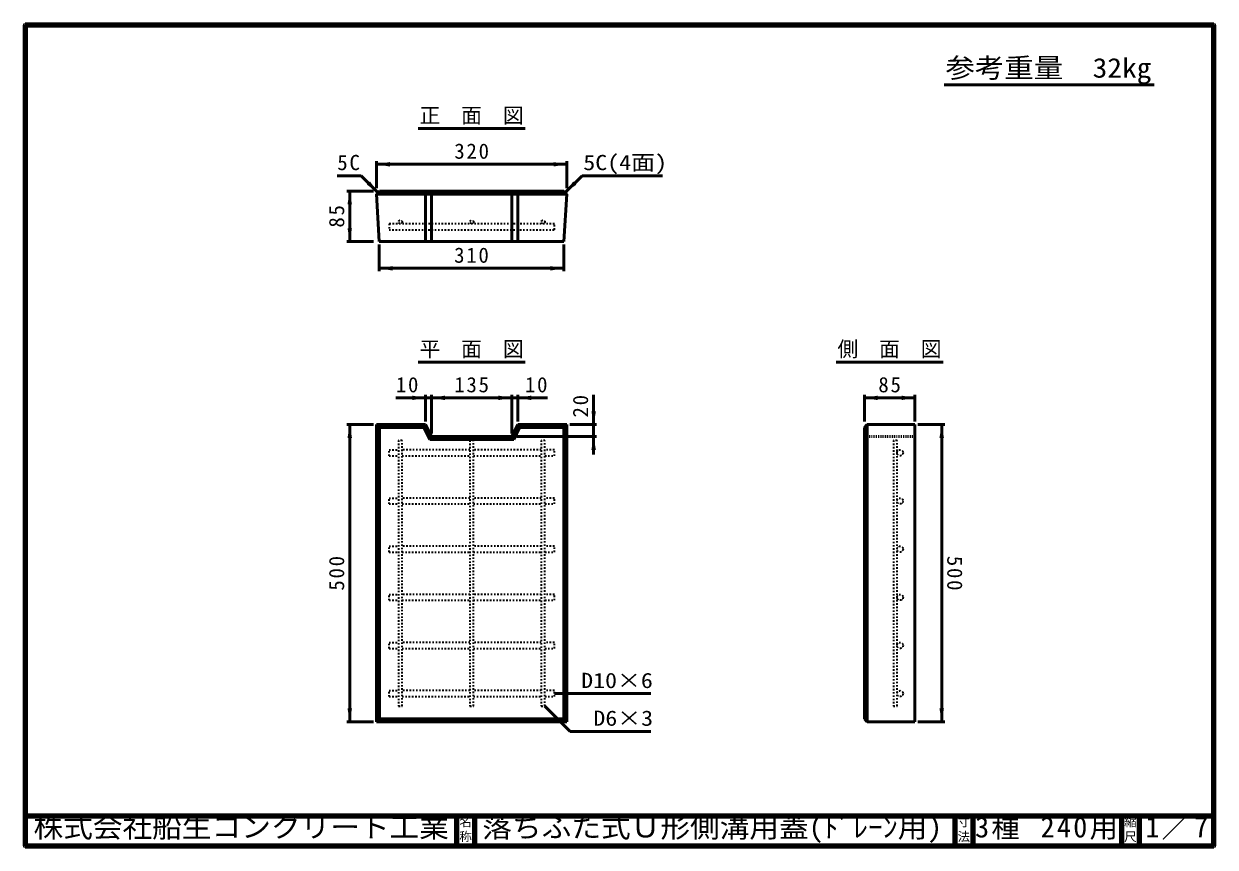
# Model space of a CAD drawing. Units: millimetres, scale not verified. Extents: x 100 to 4105, y 100 to 2870.
import ezdxf
from ezdxf.enums import TextEntityAlignment as Align

# ---------------------------------------------------------------- set-up
doc = ezdxf.new("R2010")
doc.units = ezdxf.units.MM
doc.header["$LTSCALE"] = 5
doc.linetypes.add('USER1', pattern=[2.2, 1, -1.2])
doc.linetypes.add('USER2', pattern=[1.2, 0.5, -0.7])
doc.layers.add('V-nasSTD', color=7, linetype='Continuous', lineweight=50)
doc.styles.add('ＭＳ ゴシック', font='')
doc.styles.get('ＭＳ ゴシック').set_extended_font_data('MS Gothic')

msp = doc.modelspace()

# ---------------------------------------------------------------- hatches: boundary and pattern name
at = {"layer": 'V-nasSTD'}
for points in [[(1330.646, 2404.903), (1285.646, 2397.403), (1330.646, 2389.903)], [(1880.646, 2389.903), (1925.646, 2397.403), (1880.646, 2404.903)], [(1263.852, 2339.526), (1290.369, 2302.403), (1253.245, 2328.919)], [(1946.885, 2339.526), (1920.369, 2302.403), (1957.492, 2328.919)], [(1203.146, 2262.403), (1195.646, 2307.403), (1188.146, 2262.403)], [(1188.146, 2182.403), (1195.646, 2137.403), (1203.146, 2182.403)], [(1340.091, 2054.903), (1295.091, 2047.403), (1340.091, 2039.903)], [(1870.091, 2039.903), (1915.091, 2047.403), (1870.091, 2054.903)], [(1405.646, 1604.098), (1450.646, 1611.598), (1405.646, 1619.098)], [(1515.646, 1619.098), (1470.646, 1611.598), (1515.646, 1604.098)], [(1695.646, 1604.098), (1740.646, 1611.598), (1695.646, 1619.098)], [(1805.646, 1619.098), (1760.646, 1611.598), (1805.646, 1604.098)], [(2970.646, 1619.098), (2925.646, 1611.598), (2970.646, 1604.098)], [(3050.646, 1604.098), (3095.646, 1611.598), (3050.646, 1619.098)], [(2023.146, 1566.598), (2015.646, 1521.598), (2008.146, 1566.598)], [(1203.146, 1476.598), (1195.646, 1521.598), (1188.146, 1476.598)], [(3178.146, 1476.598), (3185.646, 1521.598), (3193.146, 1476.598)], [(2008.146, 1436.598), (2015.646, 1481.598), (2023.146, 1436.598)], [(1188.146, 566.598), (1195.646, 521.598), (1203.146, 566.598)], [(3193.146, 566.598), (3185.646, 521.598), (3178.146, 566.598)]]:
    msp.add_hatch(color=256, dxfattribs=at).paths.add_polyline_path(points)

# ---------------------------------------------------------------- linework, layer by layer
at = {"layer": 'V-nasSTD', "lineweight": 100}
for p, q in [((105, 2865), (105, 105)), ((4100, 2865), (105, 2865)), ((4100, 105), (4100, 2865)), ((105, 205), (4100, 205)), ((1555, 205), (1555, 105)), ((1615, 205), (1615, 105)), ((3230, 205), (3230, 105)), ((3290, 205), (3290, 105)), ((3790, 205), (3790, 105)), ((3850, 205), (3850, 105)), ((105, 105), (4100, 105))]:
    msp.add_line(p, q, dxfattribs=at)
at = {"layer": 'V-nasSTD'}
for p, q in [((3194, 2664.753), (3900, 2664.753)), ((1426.146, 2517.403), (1785.146, 2517.403)), ((1285.646, 2407.403), (1285.646, 2317.403)), ((1925.646, 2407.403), (1925.646, 2317.403)), ((1925.646, 2397.403), (1285.646, 2397.403)), ((1233.8, 2358.971), (1153.8, 2358.971)), ((1290.369, 2302.403), (1233.8, 2358.971)), ((1920.369, 2302.403), (1976.937, 2358.971)), ((1976.937, 2358.971), (2246.937, 2358.971)), ((1275.646, 2307.403), (1185.646, 2307.403)), ((1195.646, 2307.403), (1195.646, 2137.403)), ((1295.646, 2307.403), (1285.646, 2297.403)), ((1285.646, 2297.403), (1295.091, 2137.403)), ((1285.646, 2297.403), (1925.646, 2297.403)), ((1915.646, 2307.403), (1295.646, 2307.403)), ((1444.466, 2307.403), (1450.646, 2297.403)), ((1450.646, 2297.403), (1450.646, 2137.403)), ((1464.466, 2307.403), (1470.646, 2297.403)), ((1470.646, 2297.403), (1470.646, 2137.403)), ((1746.827, 2307.403), (1740.646, 2297.403)), ((1740.646, 2297.403), (1740.646, 2137.403)), ((1766.827, 2307.403), (1760.646, 2297.403)), ((1760.646, 2297.403), (1760.646, 2137.403)), ((1915.091, 2137.403), (1925.646, 2297.403)), ((1915.646, 2307.403), (1925.646, 2297.403)), ((1275.646, 2137.403), (1185.646, 2137.403)), ((1295.091, 2137.403), (1915.091, 2137.403)), ((1295.091, 2127.403), (1295.091, 2037.403)), ((1915.091, 2127.403), (1915.091, 2037.403)), ((1915.091, 2047.403), (1295.091, 2047.403)), ((1426.146, 1731.598), (1785.146, 1731.598)), ((2831.146, 1731.598), (3190.146, 1731.598)), ((1450.646, 1611.598), (1350.646, 1611.598)), ((1450.646, 1621.598), (1450.646, 1531.598)), ((1470.646, 1611.598), (1450.646, 1611.598)), ((1470.646, 1621.598), (1470.646, 1491.598)), ((1740.646, 1611.598), (1470.646, 1611.598)), ((1740.646, 1621.598), (1740.646, 1491.598)), ((1760.646, 1611.598), (1740.646, 1611.598)), ((1760.646, 1621.598), (1760.646, 1531.598)), ((1860.646, 1611.598), (1760.646, 1611.598)), ((2015.646, 1621.598), (2015.646, 1521.598)), ((2925.646, 1531.598), (2925.646, 1621.598)), ((3095.646, 1611.598), (2925.646, 1611.598)), ((3095.646, 1621.598), (3095.646, 1531.598)), ((1275.646, 1521.598), (1185.646, 1521.598)), ((1195.646, 1521.598), (1195.646, 521.598)), ((1285.646, 1521.598), (1285.646, 521.598)), ((1285.646, 1521.598), (1450.646, 1521.598)), ((1295.646, 1511.598), (1285.646, 1521.598)), ((1295.646, 1511.598), (1444.466, 1511.598)), ((1295.646, 1511.598), (1295.646, 531.598)), ((1444.466, 1511.598), (1450.646, 1521.598)), ((1444.466, 1511.598), (1464.466, 1471.598)), ((1450.646, 1521.598), (1470.646, 1481.598)), ((1740.646, 1481.598), (1760.646, 1521.598)), ((1746.827, 1471.598), (1766.827, 1511.598)), ((1760.646, 1521.598), (1925.646, 1521.598)), ((1766.827, 1511.598), (1760.646, 1521.598)), ((1766.827, 1511.598), (1915.646, 1511.598)), ((1915.646, 1511.598), (1925.646, 1521.598)), ((1915.646, 531.598), (1915.646, 1511.598)), ((1925.646, 521.598), (1925.646, 1521.598)), ((2025.646, 1521.598), (1935.646, 1521.598)), ((2015.646, 1521.598), (2015.646, 1481.598)), ((2925.646, 1511.598), (2935.646, 1521.598)), ((2925.646, 1511.598), (2925.646, 531.598)), ((2935.646, 1521.598), (3095.646, 1521.598)), ((2935.646, 1521.598), (2935.646, 521.598)), ((3095.646, 521.598), (3095.646, 1521.598)), ((3105.646, 1521.598), (3195.646, 1521.598)), ((3185.646, 1521.598), (3185.646, 521.598)), ((1464.466, 1471.598), (1470.646, 1481.598)), ((1464.466, 1471.598), (1746.827, 1471.598)), ((1470.646, 1481.598), (1740.646, 1481.598)), ((1746.827, 1471.598), (1740.646, 1481.598)), ((2025.646, 1481.598), (1756.827, 1481.598)), ((2015.646, 1481.598), (2015.646, 1421.598)), ((2207.646, 616.598), (1883.646, 616.598)), ((1851.646, 574.598), (1936.499, 489.745)), ((1275.646, 521.598), (1185.646, 521.598)), ((1285.646, 521.598), (1295.646, 531.598)), ((1285.646, 521.598), (1925.646, 521.598)), ((1295.646, 531.598), (1915.646, 531.598)), ((1915.646, 531.598), (1925.646, 521.598)), ((2935.646, 521.598), (2925.646, 531.598)), ((2935.646, 521.598), (3095.646, 521.598)), ((3105.646, 521.598), (3195.646, 521.598)), ((1936.499, 489.745), (2207.646, 489.745))]:
    msp.add_line(p, q, dxfattribs=at)
at = {"layer": 'V-nasSTD', "linetype": 'USER1', "lineweight": 35}
for p, q in [((1327.646, 2197.403), (1327.646, 2177.403)), ((1883.646, 2197.403), (1327.646, 2197.403)), ((1327.646, 2177.403), (1883.646, 2177.403)), ((1883.646, 2177.403), (1883.646, 2197.403)), ((1371.646, 1468.598), (1359.646, 1468.598)), ((1359.646, 1468.598), (1359.646, 574.598)), ((1371.646, 574.598), (1371.646, 1468.598)), ((1611.646, 1468.598), (1599.646, 1468.598)), ((1599.646, 1468.598), (1599.646, 574.598)), ((1611.646, 574.598), (1611.646, 1468.598)), ((1851.646, 1468.598), (1839.646, 1468.598)), ((1839.646, 1468.598), (1839.646, 574.598)), ((1851.646, 574.598), (1851.646, 1468.598)), ((3035.646, 1468.598), (3023.646, 1468.598)), ((3023.646, 1468.598), (3023.646, 574.598)), ((3035.646, 574.598), (3035.646, 1468.598)), ((1327.646, 1416.598), (1327.646, 1436.598)), ((1327.646, 1436.598), (1359.646, 1436.598)), ((1327.646, 1416.598), (1359.646, 1416.598)), ((1599.646, 1436.598), (1371.646, 1436.598)), ((1371.646, 1416.598), (1599.646, 1416.598)), ((1839.646, 1436.598), (1611.646, 1436.598)), ((1611.646, 1416.598), (1839.646, 1416.598)), ((1883.646, 1436.598), (1851.646, 1436.598)), ((1851.646, 1416.598), (1883.646, 1416.598)), ((1883.646, 1416.598), (1883.646, 1436.598)), ((1327.646, 1254.598), (1327.646, 1274.598)), ((1327.646, 1274.598), (1359.646, 1274.598)), ((1327.646, 1254.598), (1359.646, 1254.598)), ((1599.646, 1274.598), (1371.646, 1274.598)), ((1371.646, 1254.598), (1599.646, 1254.598)), ((1839.646, 1274.598), (1611.646, 1274.598)), ((1611.646, 1254.598), (1839.646, 1254.598)), ((1883.646, 1274.598), (1851.646, 1274.598)), ((1851.646, 1254.598), (1883.646, 1254.598)), ((1883.646, 1254.598), (1883.646, 1274.598)), ((1327.646, 1092.598), (1327.646, 1112.598)), ((1327.646, 1112.598), (1359.646, 1112.598)), ((1327.646, 1092.598), (1359.646, 1092.598)), ((1599.646, 1112.598), (1371.646, 1112.598)), ((1371.646, 1092.598), (1599.646, 1092.598)), ((1839.646, 1112.598), (1611.646, 1112.598)), ((1611.646, 1092.598), (1839.646, 1092.598)), ((1883.646, 1112.598), (1851.646, 1112.598)), ((1851.646, 1092.598), (1883.646, 1092.598)), ((1883.646, 1092.598), (1883.646, 1112.598)), ((1327.646, 930.598), (1327.646, 950.598)), ((1327.646, 950.598), (1359.646, 950.598)), ((1327.646, 930.598), (1359.646, 930.598)), ((1599.646, 950.598), (1371.646, 950.598)), ((1371.646, 930.598), (1599.646, 930.598)), ((1839.646, 950.598), (1611.646, 950.598)), ((1611.646, 930.598), (1839.646, 930.598)), ((1883.646, 950.598), (1851.646, 950.598)), ((1851.646, 930.598), (1883.646, 930.598)), ((1883.646, 930.598), (1883.646, 950.598)), ((1327.646, 768.598), (1327.646, 788.598)), ((1327.646, 788.598), (1359.646, 788.598)), ((1327.646, 768.598), (1359.646, 768.598)), ((1599.646, 788.598), (1371.646, 788.598)), ((1371.646, 768.598), (1599.646, 768.598)), ((1839.646, 788.598), (1611.646, 788.598)), ((1611.646, 768.598), (1839.646, 768.598)), ((1883.646, 788.598), (1851.646, 788.598)), ((1851.646, 768.598), (1883.646, 768.598)), ((1883.646, 768.598), (1883.646, 788.598)), ((1327.646, 606.598), (1327.646, 626.598)), ((1327.646, 626.598), (1359.646, 626.598)), ((1327.646, 606.598), (1359.646, 606.598)), ((1599.646, 626.598), (1371.646, 626.598)), ((1371.646, 606.598), (1599.646, 606.598)), ((1839.646, 626.598), (1611.646, 626.598)), ((1611.646, 606.598), (1839.646, 606.598)), ((1883.646, 626.598), (1851.646, 626.598)), ((1851.646, 606.598), (1883.646, 606.598)), ((1883.646, 606.598), (1883.646, 626.598)), ((1359.646, 574.598), (1371.646, 574.598)), ((1599.646, 574.598), (1611.646, 574.598)), ((1839.646, 574.598), (1851.646, 574.598)), ((3023.646, 574.598), (3035.646, 574.598))]:
    msp.add_line(p, q, dxfattribs=at)
at = {"layer": 'V-nasSTD', "linetype": 'USER2'}
for q in [(2925.646, 1471.598), (3095.646, 1481.598)]:
    msp.add_line((2935.646, 1481.598), q, dxfattribs=at)
at = {"layer": 'V-nasSTD', "lineweight": 13}
msp.add_lwpolyline([(100, 100), (100, 2870), (4105, 2870), (4105, 100)], close=True, dxfattribs=at)
at = {"layer": 'V-nasSTD', "linetype": 'USER1', "lineweight": 35}
for centre, radius in [((1365.646, 2203.403), 6), ((1605.646, 2203.403), 6), ((1845.646, 2203.403), 6), ((3045.646, 1426.598), 10), ((3045.646, 1264.598), 10), ((3045.646, 1102.598), 10), ((3045.646, 940.598), 10), ((3045.646, 778.598), 10), ((3045.646, 616.598), 10)]:
    msp.add_circle(centre, radius, dxfattribs=at)

# ---------------------------------------------------------------- texts
at = {"layer": 'V-nasSTD', "style": 'ＭＳ ゴシック'}
for s, height, width, p in [('参考重量\u300032kg', 65.98, 1.1, (3198, 2754.753)), ('5C(4面)', 51.32, 1.15, (1980.816, 2428.949)), ('D10×6', 51.32, 1.15, (1973.646, 686.598)), ('D6×3', 51.32, 1.15, (2014.646, 559.745)), ('株式会社船生コンクリート工業', 69.65, 1.05, (132.5, 202.5)), ('落ちふた式Ｕ形側溝用蓋(ﾄﾞﾚｰﾝ用)', 69.65, 1.05, (1641.25, 202.5))]:
    msp.add_text(s, height=height, dxfattribs=dict(at, width=width)).set_placement(p, align=Align.TOP_LEFT)
for s, height, p in [('正\u3000面\u3000図', 51.32, (1430.146, 2587.403)), ('平\u3000面\u3000図', 51.32, (1430.146, 1801.598)), ('側\u3000面\u3000図', 51.32, (2835.146, 1801.598)), ('名', 30.79, (1563.982, 200.999)), ('寸', 30.79, (3238.982, 200.999)), ('縮', 30.79, (3798.982, 200.999)), ('称', 30.79, (1563.976, 151.01)), ('法', 30.79, (3238.976, 151.01)), ('尺', 30.79, (3798.976, 151.01))]:
    msp.add_text(s, height=height, dxfattribs=at).set_placement(p, align=Align.TOP_LEFT)
at = {"layer": 'V-nasSTD', "attachment_point": 1, "style": 'ＭＳ ゴシック'}
for s, insert, char_height in [('\\T1.17;320', (1547.146, 2467.403), 51.32), ('\\T1.17;5C', (1153.8, 2428.971), 51.32), ('\\T1.17;310', (1546.591, 2117.403), 51.32), ('\\T1.17;10', (1350.646, 1681.598), 51.32), ('\\T1.17;135', (1547.146, 1681.598), 51.32), ('\\T1.17;10', (1784.646, 1681.598), 51.32), ('\\T1.17;85', (2972.646, 1681.598), 51.32), ('\\T1.16;3種\\~240用', (3297.75, 202.508), 69.65), ('\\T1.15;1／7', (3870.521, 202.582), 69.65)]:
    msp.add_mtext(s, dxfattribs=dict(at, insert=insert, char_height=char_height))
at = {"layer": 'V-nasSTD', "char_height": 51.32, "attachment_point": 1, "style": 'ＭＳ ゴシック'}
for s, insert, rotation in [('\\T1.17;85', (1125.646, 2184.403), 90), ('\\T1.17;20', (1945.646, 1545.598), 90), ('\\T1.17;500', (1125.646, 963.098), 90), ('\\T1.17;500', (3255.646, 1080.098), 270)]:
    msp.add_mtext(s, dxfattribs=dict(at, insert=insert, rotation=rotation))

doc.saveas('drawing.dxf')
